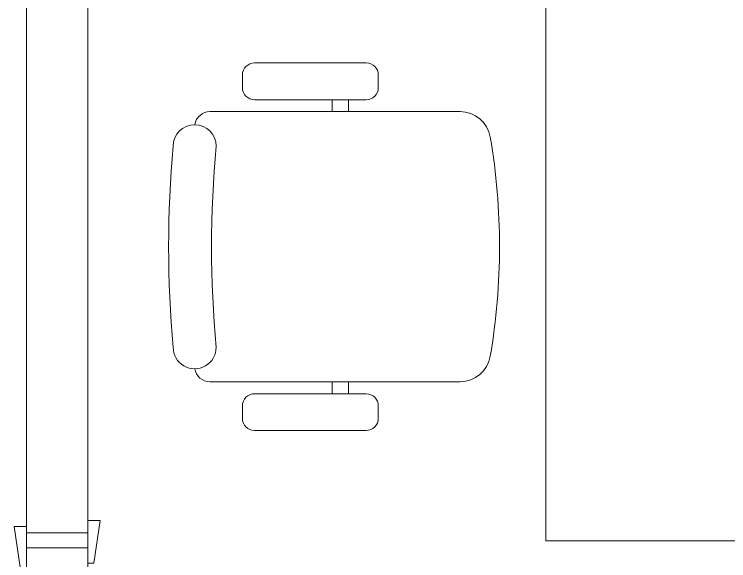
# Model space of a CAD drawing. Extents: x -234346 to 58427, y -132654 to -82394.
# Drawn here: x -115028 to -113862, y -111918 to -111026 of the extents above; entities that cross this region are included whole.
import ezdxf

# ---------------------------------------------------------------- set-up
doc = ezdxf.new("R2010")
doc.units = 0
doc.header["$LTSCALE"] = 8
doc.layers.get('0').update_dxf_attribs({"color": 9, "lineweight": 5})
for name, color, linetype, lineweight in [('72_EGR_EQP_TAG', 9, 'Continuous', 5), ('LOADING', 9, 'Continuous', 5), ('NEW Wall', 9, 'Continuous', 5), ('Walls', 9, 'Continuous', 5), ('Wooden Joinery', 9, 'Continuous', 5)]:
    doc.layers.add(name, color=color, linetype=linetype, lineweight=lineweight)

# ---------------------------------------------------------------- blocks, each defined once
blk = doc.blocks.new('A$C5DAD61B4')
at = {"layer": 'Wooden Joinery'}
for points in [[(940, 959.1), (940, 969.1), (1010, 979.1), (1010, 959.1)], [(950, 859.1), (950, 849.1), (1020, 839.1), (1020, 859.1)]]:
    blk.add_lwpolyline(points, close=True, dxfattribs=at)
for points in [[(975, 859.1), (940, 859.1), (940, 899.1), (930, 899.1), (930, 959.1), (975, 959.1), (975, 859.1)], [(975, 859.1), (975, 959.1), (1000, 959.1), (1000, 859.1), (975, 859.1)]]:
    blk.add_lwpolyline(points, dxfattribs=at)
blk = doc.blocks.new('GF21043-P')
for p, q in [((0.8, 0), (0.8, 0.75)), ((-0.8, 0), (0.8, 0))]:
    blk.add_line(p, q)
blk = doc.blocks.new('*X17')
for p, q in [((5, 3), (5, 3)), ((5, 3), (5, 3)), ((5, 3), (5, 3)), ((5, 3), (5, 3)), ((5, 3), (5, 3)), ((5, 3), (5, 3)), ((5, 3), (5, 3)), ((5, 3), (5, 3)), ((5, 3), (5, 3)), ((5, 3), (5, 3)), ((5, 3), (5, 3)), ((5, 3), (5, 3)), ((5, 3), (5, 3)), ((5, 3), (5, 3)), ((5, 3), (5, 3)), ((5, 3), (5, 3)), ((5, 3), (5, 3)), ((5, 3), (5, 3)), ((5, 3), (5, 3)), ((5, 3), (5, 3)), ((5, 3), (5, 3)), ((5, 3), (5, 3)), ((5, 3), (5, 3)), ((5, 3), (5, 3)), ((5, 3), (5, 3)), ((5, 3), (5, 3)), ((5, 3), (5, 3)), ((5, 3), (5, 3)), ((5, 3), (5, 3)), ((5, 3), (5, 3)), ((5, 3), (5, 3)), ((5, 3), (5, 3)), ((5, 3), (5, 3)), ((5, 3), (5, 3)), ((5, 3), (5, 3)), ((5, 3), (5, 3)), ((5, 3), (5, 3)), ((5, 3), (5, 3)), ((5, 3), (5, 3)), ((5, 3), (5, 3)), ((5, 3), (5, 3)), ((5, 3), (5, 3)), ((5, 3), (5, 3)), ((5, 3), (5, 3)), ((5, 3), (5, 3)), ((5, 3), (5, 3)), ((5, 3), (5, 3)), ((5, 3), (5, 3)), ((5, 3), (5, 3)), ((5, 3), (5, 3)), ((5, 3), (5, 3)), ((5, 3), (5, 3)), ((5, 3), (5, 3)), ((5, 3), (5, 3)), ((5, 3), (5, 3)), ((5, 3), (5, 3)), ((5, 3), (5, 3)), ((5, 3), (5, 3)), ((5, 3), (5, 3)), ((5, 3), (5, 3)), ((5, 3), (5, 3)), ((5, 3), (5, 3)), ((5, 3), (5, 3)), ((5, 3), (5, 3)), ((5, 3), (5, 3)), ((5, 3), (5, 3)), ((6, 3), (5, 3)), ((5, 3), (5, 3)), ((6, 3), (5, 3)), ((5, 3), (5, 3)), ((6, 3), (5, 3)), ((5, 3), (5, 3)), ((6, 3), (5, 3)), ((5, 3), (5, 3)), ((5, 3), (5, 3)), ((5, 3), (5, 3)), ((5, 3), (5, 3)), ((5, 3), (5, 3)), ((5, 3), (5, 3)), ((5, 3), (5, 3)), ((5, 3), (5, 3)), ((5, 3), (5, 3)), ((5, 3), (5, 3)), ((5, 3), (5, 3)), ((5, 3), (5, 3)), ((5, 3), (5, 3)), ((5, 3), (5, 3)), ((5, 3), (5, 3)), ((5, 3), (5, 3)), ((5, 3), (5, 3)), ((5, 3), (5, 3)), ((5, 3), (5, 3)), ((5, 3), (5, 3)), ((5, 3), (5, 3)), ((5, 3), (5, 3)), ((5, 3), (5, 3)), ((6, 3), (6, 3)), ((6, 3), (6, 3)), ((6, 3), (6, 3)), ((6, 3), (6, 3)), ((6, 3), (6, 3)), ((6, 3), (6, 3)), ((6, 3), (6, 3)), ((6, 3), (6, 3)), ((6, 3), (6, 3)), ((6, 3), (6, 3)), ((6, 3), (6, 3)), ((6, 3), (6, 3)), ((6, 3), (6, 3)), ((6, 3), (6, 3)), ((6, 3), (6, 3)), ((6, 3), (6, 3)), ((6, 3), (6, 3)), ((6, 3), (6, 3)), ((6, 3), (6, 3)), ((6, 3), (6, 3)), ((6, 3), (6, 3)), ((6, 3), (6, 3)), ((6, 3), (6, 3)), ((6, 3), (6, 3)), ((6, 3), (6, 3)), ((6, 3), (6, 3)), ((6, 3), (6, 3)), ((6, 3), (6, 3)), ((6, 3), (6, 3)), ((6, 3), (6, 3)), ((6, 3), (6, 3)), ((6, 3), (6, 3)), ((6, 3), (6, 3)), ((6, 3), (6, 3)), ((6, 3), (6, 3)), ((6, 3), (6, 3)), ((6, 3), (6, 3)), ((6, 3), (6, 3)), ((6, 3), (6, 3)), ((6, 3), (6, 3)), ((6, 3), (6, 3)), ((6, 3), (6, 3)), ((6, 3), (6, 3)), ((6, 3), (6, 3)), ((6, 3), (6, 3)), ((6, 3), (6, 3)), ((6, 3), (6, 3)), ((6, 3), (6, 3)), ((6, 3), (6, 3)), ((6, 3), (6, 3)), ((6, 3), (6, 3)), ((6, 3), (6, 3)), ((6, 3), (6, 3)), ((6, 3), (6, 3)), ((6, 3), (6, 3)), ((6, 3), (6, 3)), ((6, 3), (6, 3)), ((6, 3), (6, 3)), ((6, 3), (6, 3)), ((6, 3), (6, 3)), ((6, 3), (6, 3)), ((6, 3), (6, 3)), ((6, 3), (6, 3)), ((6, 3), (6, 3)), ((6, 3), (6, 3)), ((6, 3), (6, 3)), ((6, 3), (6, 3)), ((6, 3), (6, 3)), ((6, 3), (6, 3)), ((6, 3), (6, 3)), ((6, 3), (6, 3)), ((6, 3), (6, 3)), ((6, 3), (6, 3)), ((6, 3), (6, 3)), ((6, 3), (6, 3)), ((6, 3), (6, 3)), ((6, 3), (6, 3)), ((6, 3), (6, 3)), ((6, 3), (6, 3)), ((6, 3), (6, 3)), ((6, 3), (6, 3)), ((6, 3), (6, 3)), ((6, 3), (6, 3)), ((6, 3), (6, 3)), ((6, 3), (6, 3)), ((6, 3), (6, 3)), ((6, 3), (6, 3)), ((6, 3), (6, 3)), ((6, 3), (6, 3)), ((6, 3), (6, 3)), ((6, 3), (6, 3)), ((6, 3), (6, 3)), ((6, 3), (6, 3)), ((6, 3), (6, 3)), ((6, 3), (6, 3)), ((6, 3), (6, 3)), ((6, 3), (6, 3)), ((6, 3), (6, 3)), ((6, 3), (6, 3)), ((6, 3), (6, 3)), ((6, 3), (6, 3)), ((6, 3), (6, 3)), ((6, 3), (6, 3)), ((6, 3), (6, 3)), ((6, 3), (6, 3)), ((6, 3), (6, 3)), ((6, 3), (6, 3)), ((6, 3), (6, 3)), ((6, 3), (6, 3)), ((6, 3), (6, 3)), ((6, 3), (6, 3)), ((6, 3), (6, 3)), ((6, 3), (6, 3)), ((6, 3), (6, 3)), ((6, 3), (6, 3)), ((6, 3), (6, 3)), ((6, 3), (6, 3)), ((6, 3), (6, 3)), ((6, 3), (6, 3)), ((6, 3), (6, 3)), ((6, 3), (6, 3)), ((6, 3), (6, 3)), ((6, 3), (6, 3)), ((6, 3), (6, 3)), ((6, 3), (6, 3)), ((6, 3), (6, 3)), ((6, 3), (6, 3)), ((6, 3), (6, 3)), ((6, 3), (6, 3)), ((6, 3), (6, 3)), ((6, 3), (6, 3)), ((6, 3), (6, 3)), ((6, 3), (6, 3)), ((6, 3), (6, 3)), ((6, 3), (6, 3)), ((6, 3), (6, 3)), ((6, 3), (6, 3)), ((6, 3), (6, 3)), ((6, 3), (6, 3)), ((6, 3), (6, 3)), ((6, 3), (6, 3)), ((6, 3), (6, 3)), ((6, 3), (6, 3)), ((6, 3), (6, 3)), ((6, 3), (6, 3)), ((6, 3), (6, 3)), ((6, 3), (6, 3)), ((6, 3), (6, 3)), ((6, 3), (6, 3)), ((6, 3), (6, 3)), ((6, 3), (6, 3)), ((6, 3), (6, 3)), ((6, 3), (6, 3)), ((6, 3), (6, 3)), ((6, 3), (6, 3)), ((6, 3), (6, 3)), ((6, 3), (6, 3)), ((6, 3), (6, 3)), ((6, 3), (6, 3)), ((6, 3), (6, 3)), ((6, 3), (6, 3)), ((6, 3), (6, 3)), ((6, 3), (6, 3)), ((6, 3), (6, 3)), ((6, 3), (6, 3)), ((6, 3), (6, 3)), ((6, 3), (6, 3)), ((6, 3), (6, 3)), ((6, 3), (6, 3)), ((6, 3), (6, 3)), ((6, 3), (6, 3)), ((6, 3), (6, 3)), ((6, 3), (6, 3)), ((6, 3), (6, 3)), ((6, 3), (6, 3)), ((6, 3), (6, 3)), ((6, 3), (6, 3)), ((6, 3), (6, 3)), ((6, 3), (6, 3)), ((6, 3), (6, 3)), ((6, 3), (6, 3)), ((6, 3), (6, 3)), ((6, 3), (6, 3)), ((6, 3), (6, 3)), ((6, 3), (6, 3)), ((6, 3), (6, 3)), ((6, 3), (6, 3)), ((6, 3), (6, 3)), ((6, 3), (6, 3)), ((6, 3), (6, 3)), ((6, 3), (6, 3)), ((6, 3), (6, 3)), ((6, 3), (6, 3)), ((6, 3), (6, 3)), ((6, 3), (6, 3)), ((6, 3), (6, 3)), ((6, 3), (6, 3)), ((6, 3), (6, 3)), ((6, 3), (6, 3)), ((6, 3), (6, 3)), ((6, 3), (6, 3)), ((6, 3), (6, 3)), ((6, 3), (6, 3)), ((6, 3), (6, 3)), ((6, 3), (5, 3)), ((6, 3), (5, 3)), ((6, 3), (5, 3)), ((6, 3), (5, 3)), ((6, 3), (5, 3)), ((6, 3), (6, 3)), ((6, 3), (6, 3)), ((6, 3), (6, 3)), ((6, 3), (6, 3)), ((6, 3), (6, 3)), ((6, 3), (6, 3)), ((6, 3), (6, 3)), ((6, 3), (6, 3)), ((6, 3), (6, 3)), ((6, 3), (6, 3)), ((6, 3), (6, 3)), ((6, 3), (6, 3)), ((6, 3), (6, 3)), ((6, 3), (6, 3)), ((6, 3), (6, 3)), ((6, 3), (6, 3)), ((6, 3), (6, 3)), ((6, 3), (6, 3)), ((6, 3), (6, 3)), ((6, 3), (6, 3)), ((6, 3), (6, 3)), ((6, 3), (6, 3)), ((6, 3), (6, 3)), ((6, 3), (6, 3)), ((6, 3), (6, 3)), ((6, 3), (6, 3)), ((6, 3), (6, 3)), ((6, 3), (6, 3)), ((6, 3), (6, 3)), ((6, 3), (6, 3)), ((6, 3), (6, 3)), ((6, 3), (6, 3)), ((6, 3), (6, 3)), ((6, 3), (6, 3)), ((6, 3), (6, 3)), ((6, 3), (6, 3)), ((6, 3), (6, 3)), ((6, 3), (6, 3)), ((6, 3), (6, 3)), ((6, 3), (6, 3)), ((6, 3), (6, 3)), ((6, 3), (6, 3)), ((6, 3), (6, 3)), ((6, 3), (6, 3)), ((6, 3), (6, 3)), ((6, 3), (6, 3)), ((6, 3), (6, 3)), ((6, 3), (6, 3)), ((6, 3), (6, 3)), ((6, 3), (6, 3)), ((6, 3), (6, 3)), ((6, 3), (6, 3)), ((6, 3), (6, 3)), ((6, 3), (6, 3)), ((6, 3), (6, 3)), ((6, 3), (6, 3)), ((6, 3), (6, 3)), ((6, 3), (6, 3)), ((6, 3), (6, 3)), ((6, 3), (6, 3)), ((6, 3), (6, 3)), ((6, 3), (6, 3)), ((6, 3), (6, 3)), ((6, 3), (6, 3)), ((6, 3), (6, 3)), ((6, 3), (6, 3)), ((6, 3), (6, 3)), ((6, 3), (6, 3)), ((6, 3), (6, 3)), ((6, 3), (6, 3)), ((6, 3), (6, 3)), ((6, 3), (6, 3)), ((6, 3), (6, 3)), ((6, 3), (6, 3)), ((6, 3), (6, 3)), ((6, 3), (6, 3)), ((6, 3), (6, 3)), ((6, 3), (6, 3)), ((6, 3), (6, 3)), ((6, 3), (6, 3)), ((6, 3), (6, 3)), ((6, 3), (6, 3)), ((6, 3), (6, 3)), ((6, 3), (6, 3)), ((6, 3), (6, 3)), ((6, 3), (6, 3)), ((6, 3), (6, 3)), ((6, 3), (6, 3)), ((6, 3), (6, 3)), ((6, 3), (6, 3)), ((6, 3), (6, 3)), ((6, 3), (6, 3)), ((6, 3), (6, 3)), ((6, 3), (6, 3)), ((6, 3), (6, 3)), ((6, 3), (6, 3)), ((6, 3), (6, 3)), ((6, 3), (6, 3)), ((6, 3), (6, 3)), ((6, 3), (6, 3)), ((6, 3), (6, 3)), ((6, 3), (6, 3)), ((6, 3), (6, 3)), ((6, 3), (6, 3)), ((6, 3), (6, 3)), ((6, 3), (6, 3)), ((6, 3), (6, 3)), ((6, 3), (6, 3)), ((6, 3), (6, 3)), ((6, 3), (6, 3)), ((6, 3), (6, 3)), ((6, 3), (6, 3)), ((6, 3), (6, 3)), ((6, 3), (6, 3)), ((6, 3), (6, 3)), ((6, 3), (6, 3)), ((6, 3), (6, 3)), ((6, 3), (6, 3)), ((6, 3), (6, 3)), ((6, 3), (6, 3)), ((6, 3), (6, 3)), ((6, 3), (6, 3)), ((6, 3), (6, 3)), ((6, 3), (6, 3)), ((6, 3), (6, 3)), ((6, 3), (6, 3)), ((6, 3), (6, 3)), ((6, 3), (6, 3)), ((6, 3), (6, 3)), ((6, 3), (6, 3)), ((6, 3), (6, 3)), ((6, 3), (6, 3)), ((6, 3), (6, 3)), ((6, 3), (6, 3)), ((6, 3), (6, 3)), ((6, 3), (6, 3)), ((6, 3), (6, 3)), ((6, 3), (6, 3)), ((6, 3), (6, 3)), ((6, 3), (6, 3)), ((6, 3), (6, 3)), ((6, 3), (6, 3)), ((6, 3), (6, 3)), ((6, 3), (6, 3)), ((6, 3), (6, 3)), ((6, 3), (6, 3)), ((6, 3), (6, 3)), ((6, 3), (6, 3)), ((6, 3), (6, 3)), ((6, 3), (6, 3)), ((6, 3), (6, 3)), ((6, 3), (6, 3)), ((6, 3), (6, 3)), ((6, 3), (6, 3)), ((6, 3), (6, 3)), ((6, 3), (6, 3)), ((6, 3), (6, 3)), ((6, 3), (6, 3)), ((6, 3), (6, 3)), ((6, 3), (6, 3)), ((6, 3), (6, 3)), ((6, 3), (6, 3)), ((6, 3), (6, 3)), ((6, 3), (6, 3)), ((6, 3), (6, 3)), ((6, 3), (6, 3)), ((6, 3), (6, 3)), ((6, 3), (6, 3)), ((6, 3), (6, 3)), ((6, 3), (6, 3)), ((6, 3), (6, 3)), ((6, 3), (6, 3)), ((6, 3), (6, 3)), ((6, 3), (6, 3)), ((6, 3), (6, 3)), ((6, 3), (6, 3)), ((6, 3), (6, 3)), ((6, 3), (6, 3)), ((6, 3), (6, 3)), ((6, 3), (6, 3)), ((6, 3), (6, 3)), ((6, 3), (6, 3)), ((6, 3), (6, 3)), ((6, 3), (6, 3)), ((6, 3), (6, 3)), ((6, 3), (6, 3)), ((6, 3), (6, 3)), ((6, 3), (6, 3)), ((6, 3), (6, 3)), ((6, 3), (6, 3)), ((6, 3), (6, 3)), ((6, 3), (6, 3)), ((6, 3), (6, 3)), ((6, 3), (6, 3)), ((6, 3), (6, 3)), ((6, 3), (6, 3)), ((6, 3), (6, 3)), ((6, 3), (6, 3)), ((6, 3), (6, 3)), ((6, 3), (6, 3)), ((6, 3), (6, 3)), ((6, 3), (6, 3)), ((6, 3), (6, 3)), ((6, 3), (6, 3)), ((6, 3), (6, 3)), ((6, 3), (6, 3)), ((6, 3), (6, 3)), ((6, 3), (6, 3)), ((6, 3), (6, 3)), ((6, 3), (6, 3)), ((6, 3), (6, 3)), ((6, 3), (6, 3)), ((6, 3), (6, 3)), ((6, 3), (6, 3)), ((6, 3), (6, 3)), ((6, 3), (6, 3)), ((6, 3), (6, 3)), ((6, 3), (6, 3)), ((6, 3), (6, 3)), ((6, 3), (6, 3)), ((6, 3), (6, 3)), ((6, 3), (6, 3)), ((6, 3), (6, 3)), ((6, 3), (6, 3)), ((6, 3), (6, 3)), ((6, 3), (6, 3)), ((6, 3), (6, 3)), ((6, 3), (6, 3)), ((6, 3), (6, 3)), ((6, 3), (6, 3)), ((6, 3), (6, 3)), ((6, 3), (6, 3)), ((6, 3), (6, 3)), ((6, 3), (6, 3)), ((6, 3), (6, 3)), ((6, 3), (6, 3)), ((6, 3), (6, 3)), ((6, 3), (6, 3)), ((6, 3), (6, 3)), ((6, 3), (6, 3)), ((6, 3), (6, 3)), ((6, 3), (6, 3)), ((6, 3), (6, 3)), ((6, 3), (6, 3)), ((6, 3), (6, 3)), ((6, 3), (6, 3)), ((6, 3), (6, 3)), ((6, 3), (6, 3)), ((6, 3), (6, 3)), ((6, 3), (6, 3)), ((6, 3), (6, 3)), ((6, 3), (6, 3)), ((6, 3), (6, 3)), ((6, 3), (6, 3)), ((6, 3), (6, 3)), ((6, 3), (6, 3)), ((6, 3), (6, 3)), ((6, 3), (6, 3)), ((6, 3), (6, 3)), ((6, 3), (6, 3)), ((6, 3), (6, 3)), ((6, 3), (6, 3)), ((6, 3), (6, 3)), ((6, 3), (6, 3)), ((6, 3), (6, 3)), ((6, 3), (6, 3)), ((6, 3), (6, 3)), ((6, 3), (6, 3)), ((6, 3), (6, 3)), ((6, 3), (6, 3)), ((6, 3), (6, 3)), ((6, 3), (6, 3)), ((6, 3), (6, 3)), ((6, 3), (6, 3)), ((6, 3), (6, 3)), ((6, 3), (6, 3)), ((6, 3), (6, 3)), ((6, 3), (6, 3)), ((6, 3), (6, 3)), ((6, 3), (6, 3)), ((6, 3), (6, 3)), ((6, 3), (6, 3)), ((6, 3), (6, 3)), ((6, 3), (6, 3)), ((6, 3), (6, 3)), ((6, 3), (6, 3)), ((6, 3), (6, 3)), ((6, 3), (6, 3)), ((6, 3), (6, 3)), ((6, 3), (6, 3)), ((6, 3), (6, 3)), ((6, 3), (6, 3)), ((6, 3), (6, 3)), ((6, 3), (6, 3)), ((6, 3), (6, 3)), ((6, 3), (6, 3)), ((6, 3), (6, 3)), ((6, 3), (6, 3)), ((6, 3), (6, 3)), ((6, 3), (6, 3)), ((6, 3), (6, 3)), ((6, 3), (6, 3)), ((6, 3), (6, 3)), ((6, 3), (6, 3)), ((6, 3), (6, 3)), ((6, 3), (6, 3)), ((6, 3), (6, 3)), ((6, 3), (6, 3)), ((6, 3), (6, 3)), ((6, 3), (6, 3)), ((6, 3), (6, 3)), ((6, 3), (6, 3)), ((6, 3), (6, 3)), ((6, 3), (6, 3)), ((6, 3), (6, 3)), ((6, 3), (6, 3)), ((6, 3), (6, 3))]:
    blk.add_line(p, q)
blk = doc.blocks.new('*X18')
for p, q in [((13, 1), (13, 1)), ((13, 1), (13, 1)), ((13, 1), (13, 1)), ((13, 1), (13, 1)), ((13, 1), (13, 1)), ((13, 1), (13, 1)), ((13, 1), (13, 1)), ((13, 1), (13, 1)), ((13, 1), (13, 1)), ((13, 1), (13, 1)), ((13, 1), (13, 1)), ((13, 1), (13, 1)), ((13, 1), (13, 1)), ((13, 1), (13, 1)), ((13, 1), (13, 1)), ((13, 1), (14, 1)), ((13, 1), (14, 1)), ((13, 1), (14, 1)), ((13, 1), (13, 1)), ((13, 1), (13, 1)), ((13, 1), (13, 1)), ((13, 1), (13, 1)), ((13, 1), (13, 1)), ((13, 1), (13, 1)), ((13, 1), (13, 1)), ((13, 1), (13, 1)), ((13, 1), (13, 1)), ((13, 1), (13, 1)), ((13, 1), (13, 1)), ((13, 1), (13, 1)), ((13, 1), (13, 1)), ((13, 1), (13, 1)), ((13, 1), (13, 1)), ((13, 1), (13, 1)), ((13, 1), (13, 1)), ((13, 1), (13, 1)), ((13, 1), (13, 1)), ((13, 1), (13, 1)), ((13, 1), (13, 1)), ((13, 1), (13, 1)), ((13, 1), (13, 1)), ((13, 1), (13, 1)), ((13, 1), (13, 1)), ((13, 1), (13, 1)), ((13, 1), (13, 1)), ((13, 1), (13, 1)), ((13, 1), (13, 1)), ((13, 1), (13, 1)), ((13, 1), (13, 1)), ((13, 1), (13, 1)), ((13, 1), (13, 1)), ((13, 1), (13, 1)), ((13, 1), (13, 1)), ((13, 1), (13, 1)), ((13, 1), (13, 1)), ((13, 1), (13, 1)), ((13, 1), (13, 1)), ((13, 1), (13, 1)), ((13, 1), (13, 1)), ((13, 1), (13, 1)), ((13, 1), (13, 1)), ((13, 1), (13, 1)), ((13, 1), (13, 1)), ((13, 1), (13, 1)), ((13, 1), (13, 1)), ((13, 1), (13, 1)), ((13, 1), (13, 1)), ((13, 1), (13, 1)), ((13, 1), (13, 1)), ((13, 1), (13, 1)), ((13, 1), (13, 1)), ((13, 1), (13, 1)), ((13, 1), (13, 1)), ((13, 1), (13, 1)), ((13, 1), (13, 1)), ((13, 1), (13, 1)), ((13, 1), (13, 1)), ((13, 1), (13, 1)), ((13, 1), (13, 1)), ((13, 1), (13, 1)), ((13, 1), (13, 1)), ((13, 1), (13, 1)), ((13, 1), (13, 1)), ((13, 1), (13, 1)), ((13, 1), (13, 1)), ((13, 1), (13, 1)), ((13, 1), (13, 1)), ((13, 1), (13, 1)), ((13, 1), (13, 1)), ((13, 1), (13, 1)), ((13, 1), (13, 1)), ((13, 1), (13, 1)), ((13, 1), (13, 1)), ((13, 1), (13, 1)), ((13, 1), (13, 1)), ((13, 1), (13, 1)), ((13, 1), (13, 1)), ((13, 1), (13, 1)), ((13, 1), (13, 1)), ((13, 1), (13, 1)), ((13, 1), (13, 1)), ((13, 1), (13, 1)), ((13, 1), (13, 1)), ((13, 1), (13, 1)), ((13, 1), (13, 1)), ((13, 1), (13, 1)), ((13, 1), (13, 1)), ((13, 1), (13, 1)), ((13, 1), (13, 1)), ((13, 1), (13, 1)), ((13, 1), (13, 1)), ((13, 1), (13, 1)), ((13, 1), (13, 1)), ((13, 1), (13, 1)), ((13, 1), (13, 1)), ((13, 1), (13, 1)), ((13, 1), (13, 1)), ((13, 1), (13, 1)), ((13, 1), (13, 1)), ((13, 1), (13, 1)), ((13, 1), (13, 1)), ((13, 1), (13, 1)), ((13, 1), (13, 1)), ((13, 1), (14, 1)), ((13, 0), (13, 0)), ((13, 0), (13, 0)), ((13, 0), (13, 0)), ((13, 0), (13, 0)), ((13, 0), (13, 0)), ((13, 0), (13, 0)), ((13, 0), (13, 0)), ((13, 0), (13, 0)), ((13, 0), (13, 0)), ((13, 0), (13, 0)), ((13, 0), (13, 0)), ((13, 0), (13, 0)), ((13, 0), (13, 0)), ((13, 0), (13, 0)), ((13, 0), (13, 0)), ((13, 0), (13, 0)), ((13, 0), (13, 0)), ((13, 0), (13, 0)), ((13, 0), (13, 0)), ((13, 0), (13, 0)), ((13, 0), (13, 0)), ((13, 0), (13, 0)), ((13, 0), (13, 0)), ((13, 0), (13, 0)), ((13, 0), (13, 0)), ((13, 0), (13, 0)), ((13, 0), (13, 0)), ((13, 0), (13, 0)), ((13, 0), (13, 0)), ((13, 0), (13, 0)), ((13, 0), (13, 0)), ((13, 0), (13, 0)), ((13, 0), (13, 0)), ((13, 0), (13, 0)), ((13, 0), (13, 0)), ((13, 0), (13, 0)), ((13, 0), (13, 0)), ((13, 0), (13, 0)), ((13, 0), (13, 0)), ((13, 0), (13, 0)), ((13, 0), (13, 0)), ((13, 0), (13, 0)), ((13, 0), (13, 0)), ((13, 0), (13, 0)), ((13, 0), (13, 0)), ((13, 0), (13, 0)), ((13, 0), (13, 0)), ((13, 0), (13, 0)), ((13, 0), (14, 0)), ((13, 0), (14, 0)), ((13, 0), (13, 0)), ((13, 0), (14, 0)), ((14, 1), (14, 1)), ((14, 1), (14, 1)), ((14, 1), (14, 1)), ((14, 1), (14, 1)), ((14, 1), (14, 1)), ((14, 1), (14, 1)), ((14, 1), (14, 1)), ((14, 1), (14, 1)), ((14, 1), (14, 1)), ((14, 1), (14, 1)), ((14, 1), (14, 1)), ((14, 1), (14, 1)), ((14, 1), (14, 1)), ((14, 1), (14, 1)), ((14, 1), (14, 1)), ((14, 1), (14, 1)), ((14, 1), (14, 1)), ((14, 1), (14, 1)), ((14, 1), (14, 1)), ((14, 1), (14, 1)), ((14, 1), (14, 1)), ((14, 1), (14, 1)), ((14, 1), (14, 1)), ((14, 1), (14, 1)), ((14, 1), (14, 1)), ((14, 1), (14, 1)), ((14, 1), (14, 1)), ((14, 1), (14, 1)), ((14, 1), (14, 1)), ((14, 1), (14, 1)), ((14, 1), (14, 1)), ((14, 1), (14, 1)), ((14, 1), (14, 1)), ((14, 1), (14, 1)), ((14, 1), (14, 1)), ((14, 1), (14, 1)), ((14, 1), (14, 1)), ((14, 1), (14, 1)), ((14, 1), (14, 1)), ((14, 1), (14, 1)), ((14, 1), (14, 1)), ((14, 1), (14, 1)), ((14, 1), (14, 1)), ((14, 1), (14, 1)), ((14, 1), (14, 1)), ((14, 1), (14, 1)), ((14, 1), (14, 1)), ((14, 1), (14, 1)), ((14, 1), (14, 1)), ((14, 1), (14, 1)), ((14, 1), (14, 1)), ((14, 1), (14, 1)), ((14, 1), (14, 1)), ((14, 1), (14, 1)), ((14, 1), (14, 1)), ((14, 1), (14, 1)), ((14, 1), (14, 1)), ((14, 1), (14, 1)), ((14, 1), (14, 1)), ((14, 1), (14, 1)), ((14, 1), (14, 1)), ((14, 1), (14, 1)), ((14, 1), (14, 1)), ((14, 1), (14, 1)), ((14, 1), (14, 1)), ((14, 1), (14, 1)), ((14, 1), (14, 1)), ((14, 1), (14, 1)), ((14, 1), (14, 1)), ((14, 1), (14, 1)), ((14, 1), (14, 1)), ((14, 1), (14, 1)), ((14, 1), (14, 1)), ((14, 1), (14, 1)), ((14, 1), (14, 1)), ((14, 1), (14, 1)), ((14, 1), (14, 1)), ((14, 1), (14, 1)), ((14, 1), (14, 1)), ((14, 1), (14, 1)), ((14, 1), (14, 1)), ((14, 1), (14, 1)), ((14, 1), (14, 1)), ((14, 1), (14, 1)), ((14, 1), (14, 1)), ((14, 1), (14, 1)), ((14, 1), (14, 1)), ((14, 1), (14, 1)), ((14, 1), (14, 1)), ((14, 1), (14, 1)), ((14, 1), (14, 1)), ((14, 1), (14, 1)), ((14, 1), (14, 1)), ((14, 1), (14, 1)), ((14, 0), (14, 0)), ((14, 0), (14, 0)), ((14, 0), (14, 0)), ((14, 0), (14, 0)), ((14, 0), (14, 0)), ((14, 0), (14, 0)), ((14, 0), (14, 0)), ((14, 0), (14, 0)), ((14, 0), (14, 0)), ((14, 0), (14, 0)), ((14, 0), (14, 0)), ((14, 0), (14, 0)), ((14, 0), (14, 0)), ((14, 0), (14, 0)), ((14, 0), (14, 0)), ((14, 0), (14, 0)), ((14, 0), (14, 0)), ((14, 0), (14, 0)), ((14, 0), (14, 0)), ((14, 0), (14, 0)), ((14, 0), (14, 0)), ((14, 0), (14, 0)), ((14, 0), (14, 0)), ((14, 0), (14, 0)), ((14, 0), (14, 0)), ((14, 0), (14, 0)), ((14, 0), (14, 0)), ((14, 0), (14, 0)), ((14, 0), (14, 0)), ((14, 0), (14, 0)), ((14, 0), (14, 0)), ((14, 0), (14, 0)), ((14, 0), (14, 0)), ((14, 0), (14, 0)), ((14, 0), (14, 0)), ((14, 0), (14, 0)), ((14, 0), (14, 0)), ((14, 0), (14, 0)), ((14, 0), (14, 0)), ((14, 0), (14, 0)), ((14, 0), (14, 0)), ((14, 0), (14, 0)), ((14, 0), (14, 0)), ((14, 0), (14, 0)), ((14, 0), (14, 0)), ((14, 0), (14, 0)), ((14, 0), (14, 0)), ((14, 0), (14, 0)), ((13, 0), (13, 0)), ((13, 0), (14, 0)), ((13, 0), (13, 0)), ((13, 0), (14, 0)), ((13, 0), (13, 0)), ((13, 0), (14, 0)), ((13, 0), (13, 0)), ((13, 0), (13, 0)), ((13, 0), (13, 0)), ((13, 0), (13, 0)), ((13, 0), (14, 0)), ((13, 0), (13, 0)), ((13, 0), (14, 0)), ((13, 0), (13, 0)), ((13, 0), (14, 0)), ((13, 0), (13, 0)), ((13, 0), (14, 0)), ((13, 0), (13, 0)), ((13, 0), (14, 0)), ((13, 0), (13, 0)), ((13, 0), (14, 0)), ((13, 0), (13, 0)), ((13, 0), (14, 0)), ((13, 0), (13, 0)), ((13, 0), (13, 0)), ((13, 0), (13, 0)), ((13, 0), (14, 0)), ((13, 0), (13, 0)), ((13, 0), (14, 0)), ((13, 0), (13, 0)), ((13, 0), (14, 0)), ((13, 0), (13, 0)), ((13, 0), (14, 0)), ((13, 0), (13, 0)), ((13, 0), (13, 0)), ((13, 0), (13, 0)), ((13, 0), (13, 0)), ((13, 0), (13, 0)), ((13, 0), (13, 0)), ((13, 0), (13, 0)), ((13, 0), (13, 0)), ((13, 0), (13, 0)), ((13, 0), (13, 0)), ((13, 0), (13, 0)), ((13, 0), (13, 0)), ((13, 0), (13, 0)), ((13, 0), (13, 0)), ((13, 0), (13, 0)), ((13, 0), (13, 0)), ((13, 0), (13, 0)), ((13, 0), (13, 0)), ((13, 0), (13, 0)), ((13, 0), (13, 0)), ((13, 0), (13, 0)), ((13, 0), (13, 0)), ((13, 0), (13, 0)), ((13, 0), (13, 0)), ((13, 0), (13, 0)), ((13, 0), (13, 0)), ((13, 0), (13, 0)), ((13, 0), (13, 0)), ((13, 0), (13, 0)), ((13, 0), (13, 0)), ((13, 0), (13, 0)), ((13, -1), (13, -1)), ((13, -1), (13, -1)), ((13, -1), (13, -1)), ((13, -1), (13, -1)), ((13, -1), (13, -1)), ((13, -1), (14, -1)), ((13, -1), (13, -1)), ((14, 0), (14, 0)), ((14, 0), (14, 0)), ((14, 0), (14, 0)), ((14, 0), (14, 0)), ((14, 0), (14, 0)), ((14, 0), (14, 0)), ((14, 0), (14, 0)), ((14, 0), (14, 0)), ((14, 0), (14, 0)), ((14, 0), (14, 0)), ((14, 0), (14, 0)), ((14, 0), (14, 0)), ((14, 0), (14, 0)), ((14, 0), (14, 0)), ((14, 0), (14, 0)), ((13, 0), (14, 0)), ((14, 0), (14, 0)), ((14, 0), (14, 0)), ((14, 0), (14, 0)), ((14, 0), (14, 0)), ((14, 0), (14, 0)), ((14, 0), (14, 0)), ((14, 0), (14, 0)), ((14, 0), (14, 0)), ((14, 0), (14, 0)), ((14, 0), (14, 0)), ((14, 0), (14, 0)), ((14, 0), (14, 0)), ((14, 0), (14, 0)), ((14, 0), (14, 0)), ((14, 0), (14, 0)), ((14, 0), (14, 0)), ((14, 0), (14, 0)), ((14, 0), (14, 0)), ((14, 0), (14, 0)), ((14, 0), (14, 0)), ((14, 0), (14, 0)), ((14, 0), (14, 0)), ((14, 0), (14, 0)), ((14, 0), (14, 0)), ((14, 0), (14, 0)), ((14, 0), (14, 0)), ((14, 0), (14, 0)), ((14, 0), (14, 0)), ((14, 0), (14, 0)), ((14, 0), (14, 0)), ((14, 0), (14, 0)), ((14, 0), (14, 0)), ((14, 0), (14, 0)), ((14, 0), (14, 0)), ((14, -1), (14, -1)), ((14, -1), (14, -1)), ((14, -1), (14, -1)), ((14, -1), (14, -1)), ((14, -1), (14, -1))]:
    blk.add_line(p, q)
blk = doc.blocks.new('GF21018-P')
for p, q in [((-0.2207, 0.4756), (-0.2207, 0.0675)), ((0.2205, 0.4756), (0.2205, 0.0675)), ((-0.2806, 0.3422), (-0.2598, 0.3422)), ((0.2596, 0.3422), (0.2804, 0.3422)), ((-0.3002, 0.3226), (-0.3002, 0.14)), ((-0.2402, 0.3226), (-0.2402, 0.14)), ((0.24, 0.3226), (0.24, 0.14)), ((0.3, 0.3226), (0.3, 0.14)), ((-0.2402, 0.2937), (-0.2207, 0.2937)), ((0.2205, 0.2937), (0.24, 0.2937)), ((-0.2402, 0.2671), (-0.2207, 0.2671)), ((0.2205, 0.2671), (0.24, 0.2671)), ((-0.2806, 0.1204), (-0.2598, 0.1204)), ((0.2596, 0.1204), (0.2804, 0.1204))]:
    blk.add_line(p, q)
for points in [[(0.24, 0.2937), (0.24, 0.2937), (0.24, 0.2937), (0.24, 0.2937), (0.24, 0.2937), (0.24, 0.2937), (0.24, 0.2937), (0.24, 0.2937), (0.24, 0.2937), (0.24, 0.2937), (0.24, 0.2937), (0.24, 0.2937), (0.24, 0.2937), (0.24, 0.2937), (0.24, 0.2937), (0.24, 0.2937), (0.24, 0.2937), (0.24, 0.2937), (0.24, 0.2937), (0.24, 0.2937), (0.24, 0.2937), (0.24, 0.2937), (0.24, 0.2937), (0.24, 0.2937), (0.24, 0.2937), (0.24, 0.2937), (0.24, 0.2937), (0.24, 0.2937), (0.24, 0.2937), (0.24, 0.2937), (0.24, 0.2937), (0.24, 0.2937), (0.24, 0.2937), (0.24, 0.2937), (0.24, 0.2937), (0.24, 0.2937), (0.24, 0.2937), (0.24, 0.2937), (0.24, 0.2937), (0.24, 0.2937), (0.24, 0.2937), (0.24, 0.2937), (0.24, 0.2937), (0.24, 0.2937), (0.24, 0.2937), (0.24, 0.2937), (0.24, 0.2937), (0.24, 0.2937), (0.24, 0.2937), (0.24, 0.2937), (0.24, 0.2937), (0.24, 0.2937), (0.24, 0.2937), (0.24, 0.2937), (0.24, 0.2937), (0.24, 0.2937), (0.24, 0.2937), (0.24, 0.2937), (0.24, 0.2937), (0.24, 0.2937), (0.24, 0.2937), (0.24, 0.2937), (0.24, 0.2937), (0.24, 0.2937), (0.24, 0.2937), (0.24, 0.2937), (0.24, 0.2937), (0.24, 0.2937), (0.24, 0.2937), (0.24, 0.2937), (0.24, 0.2937), (0.24, 0.2937), (0.24, 0.2937), (0.24, 0.2937), (0.24, 0.2937), (0.24, 0.2937), (0.24, 0.2937), (0.24, 0.2937), (0.24, 0.2937), (0.24, 0.2937), (0.24, 0.2937), (0.24, 0.2937), (0.24, 0.2937), (0.24, 0.2937), (0.24, 0.2937), (0.24, 0.2937), (0.24, 0.2937), (0.24, 0.2937), (0.24, 0.2937), (0.24, 0.2937), (0.24, 0.2937), (0.24, 0.2937), (0.24, 0.2937), (0.24, 0.2937), (0.24, 0.2937), (0.24, 0.2937), (0.24, 0.2937), (0.24, 0.2937), (0.24, 0.2937), (0.24, 0.2937), (0.24, 0.2937), (0.24, 0.2937), (0.24, 0.2937), (0.24, 0.2937), (0.24, 0.2937), (0.24, 0.2937), (0.24, 0.2937), (0.24, 0.2937), (0.24, 0.2937), (0.24, 0.2937), (0.24, 0.2937), (0.24, 0.2937), (0.24, 0.2937), (0.24, 0.2937), (0.24, 0.2937), (0.24, 0.2937), (0.24, 0.2937), (0.24, 0.2937), (0.24, 0.2937), (0.24, 0.2937), (0.24, 0.2937), (0.24, 0.2937), (0.24, 0.2937), (0.24, 0.2937), (0.24, 0.2937), (0.24, 0.2937), (0.24, 0.2937), (0.24, 0.2937), (0.24, 0.2937), (0.24, 0.2937), (0.24, 0.2937), (0.24, 0.2937), (0.24, 0.2937), (0.24, 0.2937), (0.24, 0.2937), (0.24, 0.2937), (0.24, 0.2937), (0.24, 0.2937), (0.24, 0.2937), (0.24, 0.2937), (0.24, 0.2937), (0.24, 0.2937), (0.24, 0.2937), (0.24, 0.2937), (0.24, 0.2937), (0.24, 0.2937), (0.24, 0.2937), (0.24, 0.2937), (0.24, 0.2937), (0.24, 0.2937), (0.24, 0.2937), (0.24, 0.2937), (0.24, 0.2937), (0.24, 0.2937), (0.24, 0.2937), (0.24, 0.2937), (0.24, 0.2937), (0.24, 0.2937), (0.24, 0.2937), (0.24, 0.2937), (0.24, 0.2937), (0.24, 0.2937), (0.24, 0.2937), (0.24, 0.2937), (0.24, 0.2937), (0.24, 0.2937), (0.24, 0.2937), (0.24, 0.2937), (0.24, 0.2937), (0.24, 0.2937), (0.24, 0.2937), (0.24, 0.2937), (0.24, 0.2937), (0.24, 0.2937), (0.24, 0.2937), (0.24, 0.2937), (0.24, 0.2937), (0.24, 0.2937), (0.24, 0.2937), (0.24, 0.2937), (0.24, 0.2937), (0.24, 0.2937), (0.24, 0.2937), (0.24, 0.2937), (0.24, 0.2937), (0.24, 0.2937), (0.24, 0.2937), (0.24, 0.2937), (0.24, 0.2937), (0.24, 0.2937), (0.24, 0.2937), (0.24, 0.2937), (0.24, 0.2937), (0.24, 0.2937), (0.24, 0.2937), (0.24, 0.2937), (0.24, 0.2937), (0.24, 0.2937), (0.24, 0.2937), (0.24, 0.2937), (0.24, 0.2937), (0.24, 0.2937), (0.24, 0.2937), (0.24, 0.2937), (0.24, 0.2937), (0.24, 0.2937), (0.24, 0.2937), (0.24, 0.2937), (0.24, 0.2937), (0.24, 0.2937), (0.24, 0.2937), (0.24, 0.2937), (0.24, 0.2937), (0.24, 0.2937), (0.24, 0.2937), (0.24, 0.2937), (0.24, 0.2937), (0.24, 0.2937), (0.24, 0.2937), (0.24, 0.2937), (0.24, 0.2937), (0.24, 0.2937), (0.24, 0.2937), (0.24, 0.2937), (0.24, 0.2937), (0.24, 0.2937), (0.24, 0.2937), (0.24, 0.2937), (0.24, 0.2937), (0.24, 0.2937), (0.24, 0.2937), (0.24, 0.2937), (0.24, 0.2937), (0.24, 0.2937), (0.24, 0.2937), (0.24, 0.2937), (0.24, 0.2937), (0.24, 0.2937), (0.24, 0.2937), (0.24, 0.2937), (0.24, 0.2937), (0.24, 0.2937), (0.24, 0.2937), (0.24, 0.2937), (0.24, 0.2937), (0.24, 0.2937), (0.24, 0.2937), (0.24, 0.2937), (0.24, 0.2937), (0.24, 0.2937), (0.24, 0.2937), (0.24, 0.2937), (0.24, 0.2937), (0.24, 0.2937), (0.24, 0.2937), (0.24, 0.2937), (0.24, 0.2937), (0.24, 0.2937), (0.24, 0.2937), (0.24, 0.2937), (0.24, 0.2937), (0.24, 0.2937), (0.24, 0.2937), (0.24, 0.2937), (0.24, 0.2937), (0.24, 0.2937), (0.24, 0.2937), (0.24, 0.2937), (0.24, 0.2937), (0.24, 0.2937), (0.24, 0.2937), (0.24, 0.2937), (0.24, 0.2937), (0.24, 0.2937), (0.24, 0.2937), (0.24, 0.2937), (0.24, 0.2937)], [(0.24, 0.2937), (0.24, 0.2937), (0.24, 0.2937), (0.24, 0.2937), (0.24, 0.2937), (0.24, 0.2937), (0.24, 0.2937), (0.24, 0.2937), (0.24, 0.2937), (0.24, 0.2937), (0.24, 0.2937), (0.24, 0.2937), (0.24, 0.2937), (0.24, 0.2937), (0.24, 0.2937), (0.24, 0.2937), (0.24, 0.2937), (0.24, 0.2937), (0.24, 0.2937), (0.24, 0.2937), (0.24, 0.2937), (0.24, 0.2937), (0.24, 0.2937), (0.24, 0.2937), (0.24, 0.2937), (0.24, 0.2937), (0.24, 0.2937), (0.24, 0.2937), (0.24, 0.2937), (0.24, 0.2937), (0.24, 0.2937), (0.24, 0.2937), (0.24, 0.2937), (0.24, 0.2937), (0.24, 0.2937), (0.24, 0.2937), (0.24, 0.2937), (0.24, 0.2937), (0.24, 0.2937), (0.24, 0.2937), (0.24, 0.2937), (0.24, 0.2937), (0.24, 0.2937), (0.24, 0.2937), (0.24, 0.2937), (0.24, 0.2937), (0.24, 0.2937), (0.24, 0.2937), (0.24, 0.2937), (0.24, 0.2937), (0.24, 0.2937), (0.24, 0.2937), (0.24, 0.2937), (0.24, 0.2937), (0.24, 0.2937), (0.24, 0.2937), (0.24, 0.2937), (0.24, 0.2937), (0.24, 0.2937), (0.24, 0.2937), (0.24, 0.2937), (0.24, 0.2937), (0.24, 0.2937), (0.24, 0.2937), (0.24, 0.2937), (0.24, 0.2937), (0.24, 0.2937), (0.24, 0.2937), (0.24, 0.2937), (0.24, 0.2937), (0.24, 0.2937), (0.24, 0.2937), (0.24, 0.2937), (0.24, 0.2937), (0.24, 0.2937), (0.24, 0.2937), (0.24, 0.2937), (0.24, 0.2937), (0.24, 0.2937), (0.24, 0.2937), (0.24, 0.2937), (0.24, 0.2937), (0.24, 0.2937), (0.24, 0.2937), (0.24, 0.2937), (0.24, 0.2937), (0.24, 0.2937), (0.24, 0.2937), (0.24, 0.2937), (0.24, 0.2937), (0.24, 0.2937), (0.24, 0.2937), (0.24, 0.2937), (0.24, 0.2937), (0.24, 0.2937), (0.24, 0.2937), (0.24, 0.2937), (0.24, 0.2937), (0.24, 0.2937), (0.24, 0.2937), (0.24, 0.2937), (0.24, 0.2937), (0.24, 0.2937), (0.24, 0.2937), (0.24, 0.2937), (0.24, 0.2937), (0.24, 0.2937), (0.24, 0.2937), (0.24, 0.2937), (0.24, 0.2937), (0.24, 0.2937), (0.24, 0.2937), (0.24, 0.2937), (0.24, 0.2937), (0.24, 0.2937), (0.24, 0.2937), (0.24, 0.2937), (0.24, 0.2937), (0.24, 0.2937), (0.24, 0.2937), (0.24, 0.2937), (0.24, 0.2937), (0.24, 0.2937), (0.24, 0.2937), (0.24, 0.2937), (0.24, 0.2937), (0.24, 0.2937), (0.24, 0.2937), (0.24, 0.2937), (0.24, 0.2937), (0.24, 0.2937), (0.24, 0.2937), (0.24, 0.2937), (0.24, 0.2937), (0.24, 0.2937), (0.24, 0.2937), (0.24, 0.2937), (0.24, 0.2937), (0.24, 0.2937), (0.24, 0.2937), (0.24, 0.2937), (0.24, 0.2937), (0.24, 0.2937), (0.24, 0.2937), (0.24, 0.2937), (0.24, 0.2937), (0.24, 0.2937), (0.24, 0.2937), (0.24, 0.2937), (0.24, 0.2937), (0.24, 0.2937), (0.24, 0.2937), (0.24, 0.2937), (0.24, 0.2937), (0.24, 0.2937), (0.24, 0.2937), (0.24, 0.2937), (0.24, 0.2937), (0.24, 0.2937), (0.24, 0.2937), (0.24, 0.2937), (0.24, 0.2937), (0.24, 0.2937), (0.24, 0.2937), (0.24, 0.2937), (0.24, 0.2937), (0.24, 0.2937), (0.24, 0.2937), (0.24, 0.2937), (0.24, 0.2937), (0.24, 0.2937), (0.24, 0.2937), (0.24, 0.2937), (0.24, 0.2937), (0.24, 0.2937), (0.24, 0.2937), (0.24, 0.2937), (0.24, 0.2937), (0.24, 0.2937), (0.24, 0.2937), (0.24, 0.2937), (0.24, 0.2937), (0.24, 0.2937), (0.24, 0.2937), (0.24, 0.2937), (0.24, 0.2937), (0.24, 0.2937), (0.24, 0.2937), (0.24, 0.2937), (0.24, 0.2937), (0.24, 0.2937), (0.24, 0.2937), (0.24, 0.2937), (0.24, 0.2937), (0.24, 0.2937), (0.24, 0.2937), (0.24, 0.2937), (0.24, 0.2937), (0.24, 0.2937), (0.24, 0.2937), (0.24, 0.2937), (0.24, 0.2937), (0.24, 0.2937), (0.24, 0.2937), (0.24, 0.2937), (0.24, 0.2937), (0.24, 0.2937), (0.24, 0.2937), (0.24, 0.2937), (0.24, 0.2937), (0.24, 0.2937), (0.24, 0.2937), (0.24, 0.2937), (0.24, 0.2937), (0.24, 0.2937), (0.24, 0.2937), (0.24, 0.2937), (0.24, 0.2937), (0.24, 0.2937)], [(0.24, 0.2937), (0.24, 0.2937), (0.24, 0.2937), (0.24, 0.2937), (0.24, 0.2937), (0.24, 0.2937), (0.24, 0.2937), (0.24, 0.2937), (0.24, 0.2937), (0.24, 0.2937), (0.24, 0.2937), (0.24, 0.2937), (0.24, 0.2937), (0.24, 0.2937), (0.24, 0.2937), (0.24, 0.2937), (0.24, 0.2937), (0.24, 0.2937), (0.24, 0.2937), (0.24, 0.2937), (0.24, 0.2937), (0.24, 0.2937), (0.24, 0.2937), (0.24, 0.2937), (0.24, 0.2937), (0.24, 0.2937), (0.24, 0.2937), (0.24, 0.2937), (0.24, 0.2937), (0.24, 0.2937), (0.24, 0.2937), (0.24, 0.2937), (0.24, 0.2937), (0.24, 0.2937), (0.24, 0.2937), (0.24, 0.2937), (0.24, 0.2937), (0.24, 0.2937), (0.24, 0.2937), (0.24, 0.2937), (0.24, 0.2937), (0.24, 0.2937), (0.24, 0.2937), (0.24, 0.2937), (0.24, 0.2937), (0.24, 0.2937), (0.24, 0.2937), (0.24, 0.2937), (0.24, 0.2937), (0.24, 0.2937), (0.24, 0.2937), (0.24, 0.2937), (0.24, 0.2937), (0.24, 0.2937), (0.24, 0.2937), (0.24, 0.2937), (0.24, 0.2937), (0.24, 0.2937), (0.24, 0.2937), (0.24, 0.2937), (0.24, 0.2937), (0.24, 0.2937), (0.24, 0.2937), (0.24, 0.2937), (0.24, 0.2937), (0.24, 0.2937), (0.24, 0.2937), (0.24, 0.2937), (0.24, 0.2937), (0.24, 0.2937), (0.24, 0.2937), (0.24, 0.2937), (0.24, 0.2937), (0.24, 0.2937), (0.24, 0.2937), (0.24, 0.2937), (0.24, 0.2937), (0.24, 0.2937), (0.24, 0.2937), (0.24, 0.2937), (0.24, 0.2937), (0.24, 0.2937), (0.24, 0.2937), (0.24, 0.2937), (0.24, 0.2937), (0.24, 0.2937), (0.24, 0.2937), (0.24, 0.2937), (0.24, 0.2937), (0.24, 0.2937), (0.24, 0.2937), (0.24, 0.2937), (0.24, 0.2937), (0.24, 0.2937), (0.24, 0.2937), (0.24, 0.2937), (0.24, 0.2937), (0.24, 0.2937), (0.24, 0.2937), (0.24, 0.2937), (0.24, 0.2937), (0.24, 0.2937), (0.24, 0.2937), (0.24, 0.2937), (0.24, 0.2937), (0.24, 0.2937), (0.24, 0.2937), (0.24, 0.2937), (0.24, 0.2937), (0.24, 0.2937), (0.24, 0.2937), (0.24, 0.2937), (0.24, 0.2937), (0.24, 0.2937), (0.24, 0.2937), (0.24, 0.2937), (0.24, 0.2937), (0.24, 0.2937), (0.24, 0.2937), (0.24, 0.2937), (0.24, 0.2937), (0.24, 0.2937), (0.24, 0.2937), (0.24, 0.2937), (0.24, 0.2937), (0.24, 0.2937), (0.24, 0.2937), (0.24, 0.2937), (0.24, 0.2937), (0.24, 0.2937), (0.24, 0.2937), (0.24, 0.2937), (0.24, 0.2937), (0.24, 0.2937), (0.24, 0.2937), (0.24, 0.2937), (0.24, 0.2937), (0.24, 0.2937), (0.24, 0.2937), (0.24, 0.2937), (0.24, 0.2937), (0.24, 0.2937), (0.24, 0.2937), (0.24, 0.2937), (0.24, 0.2937), (0.24, 0.2937), (0.24, 0.2937), (0.24, 0.2937), (0.24, 0.2937), (0.24, 0.2937), (0.24, 0.2937), (0.24, 0.2937), (0.24, 0.2937), (0.24, 0.2937), (0.24, 0.2937), (0.24, 0.2937), (0.24, 0.2937), (0.24, 0.2937), (0.24, 0.2937), (0.24, 0.2937), (0.24, 0.2937), (0.24, 0.2937), (0.24, 0.2937), (0.24, 0.2937), (0.24, 0.2937), (0.24, 0.2937), (0.24, 0.2937), (0.24, 0.2937), (0.24, 0.2937), (0.24, 0.2937), (0.24, 0.2937), (0.24, 0.2937), (0.24, 0.2937), (0.24, 0.2937), (0.24, 0.2937), (0.24, 0.2937), (0.24, 0.2937), (0.24, 0.2937), (0.24, 0.2937), (0.24, 0.2937), (0.24, 0.2937), (0.24, 0.2937), (0.24, 0.2937), (0.24, 0.2937), (0.24, 0.2937), (0.24, 0.2937), (0.24, 0.2937), (0.24, 0.2937), (0.24, 0.2937), (0.24, 0.2937), (0.24, 0.2937), (0.24, 0.2937), (0.24, 0.2937), (0.24, 0.2937), (0.24, 0.2937), (0.24, 0.2937), (0.24, 0.2937), (0.24, 0.2937), (0.24, 0.2937), (0.24, 0.2937), (0.24, 0.2937), (0.24, 0.2937), (0.24, 0.2937), (0.24, 0.2937), (0.24, 0.2937), (0.24, 0.2937), (0.24, 0.2937), (0.24, 0.2937), (0.24, 0.2937), (0.24, 0.2937), (0.24, 0.2937), (0.24, 0.2937), (0.24, 0.2937), (0.24, 0.2937)]]:
    blk.add_lwpolyline(points, close=True)
for centre, radius, start, end in [((-0.0001, -0.5295), 1.0695, 80.3671, 99.6329), ((-0.1707, 0.4756), 0.05, 99.6329, 180), ((0.1705, 0.4756), 0.05, 0, 80.3671), ((-0.2806, 0.3226), 0.0196, 90, 180), ((-0.2598, 0.3226), 0.0196, 360, 90), ((0.2596, 0.3226), 0.0196, 90, 180), ((0.2804, 0.3226), 0.0196, 0, 90), ((-0.2806, 0.14), 0.0196, 180, 270), ((-0.2598, 0.14), 0.0196, 270, 360), ((0.2596, 0.14), 0.0196, 180, 270), ((0.2804, 0.14), 0.0196, 270, 0), ((-0.1643, 0.0425), 0.0351, 90, 270), ((0, 1.8467), 1.7767, 264.6946, 275.3053), ((0.1641, 0.0425), 0.0351, 270, 90), ((-0.1957, 0.0675), 0.025, 180, 261.4721), ((0.1955, 0.0675), 0.025, 278.5279, 360), ((0, 1.8314), 1.8314, 264.8532, 275.147)]:
    blk.add_arc(centre, radius, start, end)
at = {"layer": 'NEW Wall', "linetype": 'Continuous'}
for points in [[(0.24, 0.2937), (0.24, 0.2937), (0.24, 0.2937), (0.24, 0.2937), (0.24, 0.2937), (0.24, 0.2937), (0.24, 0.2937), (0.24, 0.2937)], [(0.24, 0.2937), (0.24, 0.2937), (0.24, 0.2937), (0.24, 0.2937), (0.24, 0.2937), (0.24, 0.2937), (0.24, 0.2937)], [(0.24, 0.2937), (0.24, 0.2937), (0.24, 0.2937), (0.24, 0.2937), (0.24, 0.2937), (0.24, 0.2937), (0.24, 0.2937), (0.24, 0.2937), (0.24, 0.2937)], [(0.24, 0.2937), (0.24, 0.2937), (0.24, 0.2937), (0.24, 0.2937), (0.24, 0.2937), (0.24, 0.2937), (0.24, 0.2937), (0.24, 0.2937), (0.24, 0.2937), (0.24, 0.2937)], [(0.24, 0.2937), (0.24, 0.2937), (0.24, 0.2937), (0.24, 0.2937), (0.24, 0.2937), (0.24, 0.2937), (0.24, 0.2937), (0.24, 0.2937), (0.24, 0.2937), (0.24, 0.2937), (0.24, 0.2937), (0.24, 0.2937), (0.24, 0.2937), (0.24, 0.2937), (0.24, 0.2937)], [(0.24, 0.2937), (0.24, 0.2937), (0.24, 0.2937), (0.24, 0.2937), (0.24, 0.2937), (0.24, 0.2937), (0.24, 0.2937), (0.24, 0.2937), (0.24, 0.2937), (0.24, 0.2937)], [(0.24, 0.2937), (0.24, 0.2937), (0.24, 0.2937), (0.24, 0.2937), (0.24, 0.2937), (0.24, 0.2937), (0.24, 0.2937), (0.24, 0.2937), (0.24, 0.2937), (0.24, 0.2937)], [(0.24, 0.2937), (0.24, 0.2937), (0.24, 0.2937), (0.24, 0.2937), (0.24, 0.2937), (0.24, 0.2937), (0.24, 0.2937), (0.24, 0.2937), (0.24, 0.2937), (0.24, 0.2937)], [(0.24, 0.2937), (0.24, 0.2937), (0.24, 0.2937), (0.24, 0.2937), (0.24, 0.2937), (0.24, 0.2937), (0.24, 0.2937), (0.24, 0.2937), (0.24, 0.2937), (0.24, 0.2937), (0.24, 0.2937), (0.24, 0.2937), (0.24, 0.2937), (0.24, 0.2937), (0.24, 0.2937), (0.24, 0.2937), (0.24, 0.2937), (0.24, 0.2937)], [(0.24, 0.2937), (0.24, 0.2937), (0.24, 0.2937), (0.24, 0.2937), (0.24, 0.2937), (0.24, 0.2937), (0.24, 0.2937), (0.24, 0.2937), (0.24, 0.2937), (0.24, 0.2937), (0.24, 0.2937), (0.24, 0.2937)], [(0.24, 0.2937), (0.24, 0.2937), (0.24, 0.2937), (0.24, 0.2937), (0.24, 0.2937), (0.24, 0.2937), (0.24, 0.2937)], [(0.24, 0.2937), (0.24, 0.2937), (0.24, 0.2937), (0.24, 0.2937), (0.24, 0.2937), (0.24, 0.2937), (0.24, 0.2937), (0.24, 0.2937), (0.24, 0.2937), (0.24, 0.2937), (0.24, 0.2937), (0.24, 0.2937), (0.24, 0.2937), (0.24, 0.2937), (0.24, 0.2937), (0.24, 0.2937), (0.24, 0.2937), (0.24, 0.2937), (0.24, 0.2937), (0.24, 0.2937), (0.24, 0.2937), (0.24, 0.2937), (0.24, 0.2937), (0.24, 0.2937), (0.24, 0.2937), (0.24, 0.2937), (0.24, 0.2937), (0.24, 0.2937), (0.24, 0.2937), (0.24, 0.2937), (0.24, 0.2937), (0.24, 0.2937), (0.24, 0.2937), (0.24, 0.2937), (0.24, 0.2937), (0.24, 0.2937), (0.24, 0.2937), (0.24, 0.2937), (0.24, 0.2937), (0.24, 0.2937), (0.24, 0.2937), (0.24, 0.2937), (0.24, 0.2937), (0.24, 0.2937), (0.24, 0.2937), (0.24, 0.2937), (0.24, 0.2937), (0.24, 0.2937), (0.24, 0.2937), (0.24, 0.2937), (0.24, 0.2937), (0.24, 0.2937), (0.24, 0.2937), (0.24, 0.2937), (0.24, 0.2937), (0.24, 0.2937), (0.24, 0.2937), (0.24, 0.2937), (0.24, 0.2937), (0.24, 0.2937), (0.24, 0.2937), (0.24, 0.2937), (0.24, 0.2937), (0.24, 0.2937), (0.24, 0.2937), (0.24, 0.2937), (0.24, 0.2937), (0.24, 0.2937), (0.24, 0.2937), (0.24, 0.2937), (0.24, 0.2937), (0.24, 0.2937), (0.24, 0.2937), (0.24, 0.2937), (0.24, 0.2937), (0.24, 0.2937), (0.24, 0.2937), (0.24, 0.2937), (0.24, 0.2937), (0.24, 0.2937), (0.24, 0.2937), (0.24, 0.2937), (0.24, 0.2937), (0.24, 0.2937), (0.24, 0.2937), (0.24, 0.2937), (0.24, 0.2937), (0.24, 0.2937), (0.24, 0.2937), (0.24, 0.2937), (0.24, 0.2937), (0.24, 0.2937), (0.24, 0.2937), (0.24, 0.2937), (0.24, 0.2937), (0.24, 0.2937), (0.24, 0.2937), (0.24, 0.2937), (0.24, 0.2937), (0.24, 0.2937), (0.24, 0.2937), (0.24, 0.2937), (0.24, 0.2937), (0.24, 0.2937), (0.24, 0.2937), (0.24, 0.2937), (0.24, 0.2937), (0.24, 0.2937), (0.24, 0.2937), (0.24, 0.2937), (0.24, 0.2937)], [(0.24, 0.2937), (0.24, 0.2937), (0.24, 0.2937), (0.24, 0.2937), (0.24, 0.2937), (0.24, 0.2937), (0.24, 0.2937), (0.24, 0.2937), (0.24, 0.2937), (0.24, 0.2937), (0.24, 0.2937), (0.24, 0.2937), (0.24, 0.2937), (0.24, 0.2937), (0.24, 0.2937), (0.24, 0.2937), (0.24, 0.2937)], [(0.24, 0.2937), (0.24, 0.2937), (0.24, 0.2937), (0.24, 0.2937), (0.24, 0.2937), (0.24, 0.2937), (0.24, 0.2937), (0.24, 0.2937), (0.24, 0.2937), (0.24, 0.2937), (0.24, 0.2937), (0.24, 0.2937), (0.24, 0.2937), (0.24, 0.2937), (0.24, 0.2937), (0.24, 0.2937), (0.24, 0.2937), (0.24, 0.2937), (0.24, 0.2937), (0.24, 0.2937), (0.24, 0.2937), (0.24, 0.2937), (0.24, 0.2937), (0.24, 0.2937), (0.24, 0.2937), (0.24, 0.2937), (0.24, 0.2937), (0.24, 0.2937), (0.24, 0.2937), (0.24, 0.2937), (0.24, 0.2937), (0.24, 0.2937), (0.24, 0.2937), (0.24, 0.2937), (0.24, 0.2937), (0.24, 0.2937), (0.24, 0.2937), (0.24, 0.2937), (0.24, 0.2937), (0.24, 0.2937), (0.24, 0.2937), (0.24, 0.2937), (0.24, 0.2937), (0.24, 0.2937), (0.24, 0.2937), (0.24, 0.2937), (0.24, 0.2937), (0.24, 0.2937), (0.24, 0.2937), (0.24, 0.2937), (0.24, 0.2937), (0.24, 0.2937), (0.24, 0.2937), (0.24, 0.2937), (0.24, 0.2937), (0.24, 0.2937), (0.24, 0.2937), (0.24, 0.2937), (0.24, 0.2937), (0.24, 0.2937), (0.24, 0.2937), (0.24, 0.2937), (0.24, 0.2937), (0.24, 0.2937), (0.24, 0.2937), (0.24, 0.2937), (0.24, 0.2937), (0.24, 0.2937), (0.24, 0.2937), (0.24, 0.2937), (0.24, 0.2937), (0.24, 0.2937), (0.24, 0.2937), (0.24, 0.2937), (0.24, 0.2937), (0.24, 0.2937), (0.24, 0.2937), (0.24, 0.2937), (0.24, 0.2937), (0.24, 0.2937), (0.24, 0.2937), (0.24, 0.2937), (0.24, 0.2937), (0.24, 0.2937), (0.24, 0.2937), (0.24, 0.2937), (0.24, 0.2937), (0.24, 0.2937), (0.24, 0.2937)], [(0.24, 0.2937), (0.24, 0.2937), (0.24, 0.2937), (0.24, 0.2937), (0.24, 0.2937), (0.24, 0.2937), (0.24, 0.2937), (0.24, 0.2937), (0.24, 0.2937), (0.24, 0.2937), (0.24, 0.2937), (0.24, 0.2937), (0.24, 0.2937), (0.24, 0.2937), (0.24, 0.2937), (0.24, 0.2937), (0.24, 0.2937), (0.24, 0.2937), (0.24, 0.2937), (0.24, 0.2937), (0.24, 0.2937), (0.24, 0.2937), (0.24, 0.2937), (0.24, 0.2937), (0.24, 0.2937), (0.24, 0.2937), (0.24, 0.2937), (0.24, 0.2937), (0.24, 0.2937), (0.24, 0.2937), (0.24, 0.2937), (0.24, 0.2937), (0.24, 0.2937), (0.24, 0.2937), (0.24, 0.2937), (0.24, 0.2937), (0.24, 0.2937), (0.24, 0.2937), (0.24, 0.2937), (0.24, 0.2937), (0.24, 0.2937), (0.24, 0.2937), (0.24, 0.2937), (0.24, 0.2937), (0.24, 0.2937), (0.24, 0.2937), (0.24, 0.2937), (0.24, 0.2937), (0.24, 0.2937), (0.24, 0.2937), (0.24, 0.2937), (0.24, 0.2937), (0.24, 0.2937), (0.24, 0.2937)]]:
    blk.add_lwpolyline(points, dxfattribs=at)
for name, xscale, yscale, zscale in [('*X17', 8.59375e-11, 8.59375e-11, 8.59375e-11), ('*X18', 5.5e-11, 5.5e-11, 5.5e-11)]:
    blk.add_blockref(name, (0.24, 0.2937), dxfattribs=dict(xscale=xscale, yscale=yscale, zscale=zscale))
blk = doc.blocks.new('GF1')
at = {"layer": 'Walls', "color": 9}
for p, q in [((-115007.8, -111862.6), (-115007.8, -109242.6)), ((-114907.8, -111852.6), (-114907.8, -110062.6)), ((-115007.8, -111872.6), (-114907.8, -111872.6))]:
    blk.add_line(p, q, dxfattribs=at)
at = {"layer": 'LOADING', "color": 9, "extrusion": (-2.34731e-18, 2.24019e-05, 1), "xscale": 1000, "yscale": 1000, "zscale": 1000, "rotation": 270}
blk.add_blockref('GF21043-P', (-114160.5, -111085.9, -2.5), dxfattribs=at)
at = {"layer": 'LOADING', "color": 9, "extrusion": (-7.77426e-06, 2.24021e-05, 1), "xscale": 1000, "yscale": 1000, "zscale": 1000, "rotation": 269.9985892449481}
blk.add_blockref('GF21018-P', (-114775.9, -111405.7, -1.6), dxfattribs=at)
at = {"layer": 'Wooden Joinery', "color": 9, "rotation": 89.99999999999999}
blk.add_blockref('A$C5DAD61B4', (-114048.7, -112872.6), dxfattribs=at)

msp = doc.modelspace()

# ---------------------------------------------------------------- block references
at = {"layer": '72_EGR_EQP_TAG'}
msp.add_blockref('GF1', (0, 0), dxfattribs=at)

doc.saveas('drawing.dxf')
